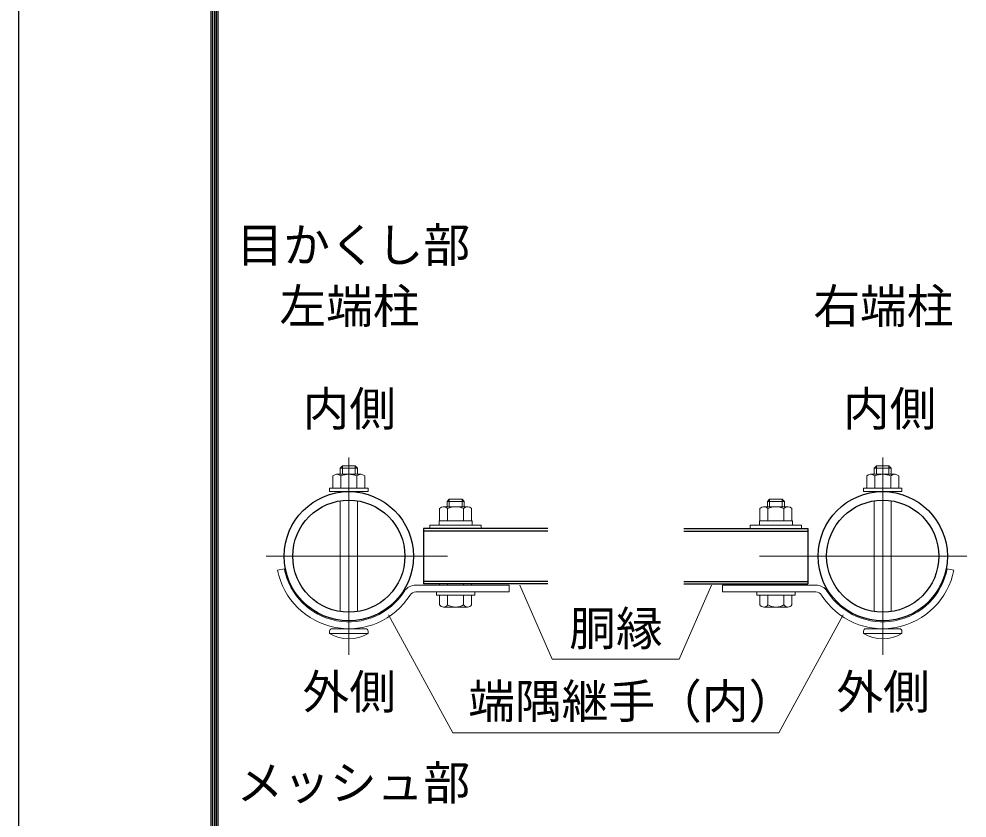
# Model space of a CAD drawing. Units: millimetres, scale not verified. Extents: x -4200 to 4200, y -2970 to 2970.
# Drawn here: x -4200 to -2868, y -1868 to -746 of the extents above; entities that cross this region are included whole.
import ezdxf
from ezdxf.enums import TextEntityAlignment as Align

# ---------------------------------------------------------------- set-up
doc = ezdxf.new("R2010")
doc.units = ezdxf.units.MM
doc.header["$LTSCALE"] = 10
doc.linetypes.add('USER1', pattern=[50.8, 31.75, -6.35, 6.35, -6.35])
for name, color, linetype, lineweight in [('0-1_D-STR1', 1, 'Continuous', 25), ('0-2_D-BMK', 2, 'USER1', 13), ('0-6_D-STR3', 3, 'Continuous', 13), ('0-A_D-STR-TXT', 7, 'Continuous', 13), ('0-E_D-TTL', 7, 'Continuous', 25)]:
    doc.layers.add(name, color=color, linetype=linetype, lineweight=lineweight)
doc.styles.add('ＭＳ ゴシック', font='')
doc.styles.get('ＭＳ ゴシック').set_extended_font_data('MS Gothic')

msp = doc.modelspace()

# ---------------------------------------------------------------- linework, layer by layer
at = {"layer": '0-1_D-STR1'}
for p, q in [((-3457.23, -1461.34), (-3631.67, -1461.34)), ((-3631.67, -1461.34), (-3631.67, -1539.34)), ((-3266.26, -1461.34), (-3091.83, -1461.34)), ((-3091.83, -1461.34), (-3091.83, -1539.34)), ((-3457.23, -1464.94), (-3631.67, -1464.94)), ((-3266.26, -1464.94), (-3091.83, -1464.94)), ((-3457.23, -1535.74), (-3631.67, -1535.74)), ((-3457.23, -1539.34), (-3631.67, -1539.34)), ((-3266.26, -1535.74), (-3091.83, -1535.74)), ((-3266.26, -1539.34), (-3091.83, -1539.34))]:
    msp.add_line(p, q, dxfattribs=at)
for centre, radius in [((-3736.67, -1500.34), 90.75), ((-2986.83, -1500.34), 90.75), ((-3736.67, -1500.34), 78.75), ((-2986.83, -1500.34), 78.75)]:
    msp.add_circle(centre, radius, dxfattribs=at)
at = {"layer": '0-2_D-BMK'}
for p, q in [((-3736.67, -1361.59), (-3736.67, -1639.09)), ((-2986.83, -1361.59), (-2986.83, -1639.09)), ((-3597.91, -1500.34), (-3852.92, -1500.34)), ((-2868.57, -1500.34), (-3160.08, -1500.34))]:
    msp.add_line(p, q, dxfattribs=at)
at = {"layer": '0-6_D-STR3'}
for p, q in [((-3748.67, -1376.53), (-3745.43, -1373.29)), ((-3748.67, -1376.53), (-3724.67, -1376.53)), ((-3748.67, -1376.53), (-3748.67, -1385.29)), ((-3745.43, -1385.29), (-3745.43, -1373.29)), ((-3745.43, -1373.29), (-3727.91, -1373.29)), ((-3727.91, -1385.29), (-3727.91, -1373.29)), ((-3724.67, -1376.53), (-3727.91, -1373.29)), ((-3724.67, -1376.53), (-3724.67, -1385.29)), ((-2998.83, -1376.53), (-2995.59, -1373.29)), ((-2974.83, -1376.53), (-2998.83, -1376.53)), ((-2998.83, -1376.53), (-2998.83, -1385.29)), ((-2995.59, -1385.29), (-2995.59, -1373.29)), ((-2978.07, -1373.29), (-2995.59, -1373.29)), ((-2978.07, -1385.29), (-2978.07, -1373.29)), ((-2974.83, -1376.53), (-2978.07, -1373.29)), ((-2974.83, -1376.53), (-2974.83, -1385.29)), ((-3759.17, -1404.79), (-3759.17, -1387.39)), ((-3719.33, -1385.29), (-3753.97, -1385.29)), ((-3747.92, -1404.79), (-3747.92, -1387.39)), ((-3725.42, -1404.79), (-3725.42, -1387.39)), ((-3714.17, -1404.79), (-3714.17, -1387.39)), ((-3009.33, -1404.79), (-3009.33, -1387.39)), ((-3004.16, -1385.29), (-2969.52, -1385.29)), ((-2998.08, -1404.79), (-2998.08, -1387.39)), ((-2975.58, -1404.79), (-2975.58, -1387.39)), ((-2964.33, -1404.79), (-2964.33, -1387.39)), ((-3763.67, -1404.79), (-3763.67, -1409.59)), ((-3709.67, -1409.59), (-3763.67, -1409.59)), ((-3759.77, -1404.79), (-3713.57, -1404.79)), ((-3714.17, -1404.79), (-3759.17, -1404.79)), ((-3013.83, -1409.59), (-2959.83, -1409.59)), ((-2963.73, -1404.79), (-3009.93, -1404.79)), ((-3009.33, -1404.79), (-2964.33, -1404.79)), ((-2959.83, -1404.79), (-2959.83, -1409.59)), ((-3748.67, -1422.51), (-3748.67, -1578.17)), ((-3724.67, -1422.51), (-3724.67, -1578.17)), ((-3598.67, -1431.04), (-3598.67, -1423.24)), ((-3577.67, -1420.24), (-3595.67, -1420.24)), ((-3595.67, -1431.04), (-3595.67, -1420.24)), ((-3577.67, -1431.04), (-3577.67, -1420.24)), ((-3574.67, -1423.24), (-3577.67, -1420.24)), ((-3574.67, -1431.04), (-3574.67, -1423.24)), ((-3148.83, -1423.24), (-3145.83, -1420.24)), ((-3148.83, -1431.04), (-3148.83, -1423.24)), ((-3145.83, -1431.04), (-3145.83, -1420.24)), ((-3145.83, -1420.24), (-3127.83, -1420.24)), ((-3127.83, -1431.04), (-3127.83, -1420.24)), ((-3124.83, -1431.04), (-3124.83, -1423.24)), ((-2998.83, -1422.51), (-2998.83, -1578.17)), ((-2974.83, -1422.51), (-2974.83, -1578.17)), ((-3609.17, -1450.54), (-3609.17, -1433.14)), ((-3569.33, -1431.04), (-3603.97, -1431.04)), ((-3597.92, -1450.54), (-3597.92, -1433.14)), ((-3575.42, -1450.54), (-3575.42, -1433.14)), ((-3564.17, -1450.54), (-3564.17, -1433.14)), ((-3159.33, -1450.54), (-3159.33, -1433.14)), ((-3154.16, -1431.04), (-3119.52, -1431.04)), ((-3148.08, -1450.54), (-3148.08, -1433.14)), ((-3125.58, -1450.54), (-3125.58, -1433.14)), ((-3114.33, -1450.54), (-3114.33, -1433.14)), ((-3609.77, -1450.54), (-3563.57, -1450.54)), ((-3609.77, -1456.54), (-3609.77, -1450.54)), ((-3564.17, -1450.54), (-3609.17, -1450.54)), ((-3563.57, -1456.54), (-3563.57, -1450.54)), ((-3113.73, -1450.54), (-3159.93, -1450.54)), ((-3159.93, -1456.54), (-3159.93, -1450.54)), ((-3159.33, -1450.54), (-3114.33, -1450.54)), ((-3113.73, -1456.54), (-3113.73, -1450.54)), ((-3622.67, -1456.54), (-3550.67, -1456.54)), ((-3622.67, -1461.34), (-3622.67, -1456.54)), ((-3622.67, -1461.34), (-3622.67, -1456.54)), ((-3622.67, -1461.34), (-3550.67, -1461.34)), ((-3550.67, -1461.34), (-3550.67, -1456.54)), ((-3550.67, -1461.34), (-3550.67, -1456.54)), ((-3172.83, -1456.54), (-3100.83, -1456.54)), ((-3172.83, -1461.34), (-3172.83, -1456.54)), ((-3172.83, -1461.34), (-3172.83, -1456.54)), ((-3172.83, -1461.34), (-3100.83, -1461.34)), ((-3100.83, -1461.34), (-3100.83, -1456.54)), ((-3100.83, -1461.34), (-3100.83, -1456.54)), ((-3827.23, -1517.87), (-3836.66, -1519.7)), ((-2896.26, -1517.87), (-2886.83, -1519.7)), ((-3642.55, -1540.84), (-3511.67, -1540.84)), ((-3609.17, -1540.84), (-3609.17, -1539.34)), ((-3564.17, -1540.84), (-3609.17, -1540.84)), ((-3597.92, -1540.84), (-3597.92, -1539.34)), ((-3575.42, -1540.84), (-3575.42, -1539.34)), ((-3564.17, -1540.84), (-3564.17, -1539.34)), ((-3511.67, -1550.44), (-3511.67, -1540.84)), ((-3211.83, -1550.44), (-3211.83, -1540.84)), ((-3080.94, -1540.84), (-3211.83, -1540.84)), ((-3159.33, -1540.84), (-3159.33, -1539.34)), ((-3159.33, -1540.84), (-3114.33, -1540.84)), ((-3148.08, -1540.84), (-3148.08, -1539.34)), ((-3125.58, -1540.84), (-3125.58, -1539.34)), ((-3114.33, -1540.84), (-3114.33, -1539.34)), ((-3642.55, -1550.44), (-3511.67, -1550.44)), ((-3559.67, -1555.24), (-3613.67, -1555.24)), ((-3609.17, -1568.5), (-3609.17, -1555.24)), ((-3564.17, -1555.24), (-3609.17, -1555.24)), ((-3597.94, -1568.5), (-3597.94, -1555.24)), ((-3575.39, -1568.5), (-3575.39, -1555.24)), ((-3564.17, -1568.5), (-3564.17, -1555.24)), ((-3559.67, -1550.44), (-3559.67, -1555.24)), ((-3080.94, -1550.44), (-3211.83, -1550.44)), ((-3163.83, -1550.44), (-3163.83, -1555.24)), ((-3163.83, -1555.24), (-3109.83, -1555.24)), ((-3159.33, -1568.5), (-3159.33, -1555.24)), ((-3159.33, -1555.24), (-3114.33, -1555.24)), ((-3148.1, -1568.5), (-3148.1, -1555.24)), ((-3125.55, -1568.5), (-3125.55, -1555.24)), ((-3114.33, -1568.5), (-3114.33, -1555.24)), ((-3569.78, -1571.74), (-3603.55, -1571.74)), ((-3153.71, -1571.74), (-3119.94, -1571.74)), ((-3763.67, -1608.79), (-3763.67, -1605.49)), ((-3763.67, -1608.79), (-3709.67, -1608.79)), ((-3760.67, -1602.19), (-3712.67, -1602.19)), ((-3760.37, -1602.19), (-3712.97, -1602.19)), ((-3709.67, -1608.79), (-3709.67, -1605.49)), ((-3013.83, -1608.79), (-3013.83, -1605.49)), ((-2959.83, -1608.79), (-3013.83, -1608.79)), ((-2962.83, -1602.19), (-3010.83, -1602.19)), ((-2963.13, -1602.19), (-3010.53, -1602.19)), ((-2959.83, -1608.79), (-2959.83, -1605.49))]:
    msp.add_line(p, q, dxfattribs=at)
for points in [[(-3763.67, -1404.79), (-3709.67, -1404.79), (-3709.67, -1409.59)], [(-2959.83, -1404.79), (-3013.83, -1404.79), (-3013.83, -1409.59)], [(-3574.67, -1423.24), (-3598.67, -1423.24), (-3595.67, -1420.24)], [(-3148.83, -1423.24), (-3124.83, -1423.24), (-3127.83, -1420.24)], [(-3559.67, -1550.44), (-3613.67, -1550.44), (-3613.67, -1555.24)], [(-3163.83, -1550.44), (-3109.83, -1550.44), (-3109.83, -1555.24)]]:
    msp.add_lwpolyline(points, dxfattribs=at)
for centre, radius, start, end in [((-3753.54, -1393.83), 8.55, 48.86505, 131.13495), ((-3736.67, -1416.47), 31.18, 68.85295, 111.14705), ((-3719.79, -1393.82), 8.55, 48.83491, 131.16509), ((-3003.7, -1393.82), 8.55, 48.83491, 131.16509), ((-2986.83, -1416.47), 31.18, 68.85295, 111.14705), ((-2969.95, -1393.83), 8.55, 48.86505, 131.13495), ((-3603.54, -1439.58), 8.55, 48.86505, 131.13495), ((-3586.67, -1462.22), 31.18, 68.85295, 111.14705), ((-3569.79, -1439.57), 8.55, 48.83491, 131.16509), ((-3153.7, -1439.57), 8.55, 48.83491, 131.16509), ((-3136.83, -1462.22), 31.18, 68.85295, 111.14705), ((-3119.95, -1439.58), 8.55, 48.86505, 131.13495), ((-3736.67, -1500.34), 92.25, 190.95712, 327.61089), ((-2986.83, -1500.34), 92.25, 212.38911, 349.04288), ((-3736.67, -1500.34), 101.85, 190.95712, 327.61089), ((-2986.83, -1500.34), 101.85, 212.38911, 349.04288), ((-3642.55, -1560.04), 19.2, 90, 147.61089), ((-3080.94, -1560.04), 19.2, 32.38911, 90), ((-3642.55, -1560.04), 9.6, 90, 147.61089), ((-3080.94, -1560.04), 9.6, 32.38911, 90), ((-3603.55, -1565.26), 6.48, 210, 330), ((-3586.67, -1550.5), 21.24, 237.93138, 302.06862), ((-3569.78, -1565.26), 6.48, 210, 330), ((-3153.71, -1565.26), 6.48, 210, 330), ((-3136.83, -1550.5), 21.24, 237.93138, 302.06862), ((-3119.94, -1565.26), 6.48, 210, 330), ((-3760.37, -1605.49), 3.3, 90, 180), ((-3736.67, -1565.96), 50.63, 237.77316, 302.22684), ((-3712.97, -1605.49), 3.3, 0, 90), ((-3010.53, -1605.49), 3.3, 90, 180), ((-2986.83, -1565.96), 50.63, 237.77316, 302.22684), ((-2963.13, -1605.49), 3.3, 0, 90)]:
    msp.add_arc(centre, radius, start, end, dxfattribs=at)
at = {"layer": '0-A_D-STR-TXT'}
for p, q in [((-3450.87, -1645.03), (-3496.35, -1541.17)), ((-3272.62, -1645.03), (-3227.15, -1541.17)), ((-3590.68, -1748.32), (-3681.08, -1582.46)), ((-3132.81, -1748.32), (-3042.41, -1582.46)), ((-3450.87, -1645.03), (-3272.62, -1645.03)), ((-3132.81, -1748.32), (-3590.68, -1748.32))]:
    msp.add_line(p, q, dxfattribs=at)
at = {"layer": '0-E_D-TTL', "color": 2}
msp.add_lwpolyline([(-4199.93, 2969.97), (4200.07, 2969.97), (4200.07, -2970.03), (-4199.93, -2970.03)], close=True, dxfattribs=at)
at = {"layer": '0-E_D-TTL'}
for points in [[(-3929.93, 2749.97), (3930.07, 2749.97), (3930.07, -2750.03), (-3929.93, -2750.03)], [(-3927.43, 2747.47), (3927.57, 2747.47), (3927.57, -2747.53), (-3927.43, -2747.53)], [(-3924.93, 2744.97), (3925.07, 2744.97), (3925.07, -2745.03), (-3924.93, -2745.03)], [(-3922.43, 2742.47), (3922.57, 2742.47), (3922.57, -2742.53), (-3922.43, -2742.53)], [(-3919.93, 2739.97), (3920.07, 2739.97), (3920.07, -2740.03), (-3919.93, -2740.03)]]:
    msp.add_lwpolyline(points, close=True, dxfattribs=at)

# ---------------------------------------------------------------- texts
at = {"layer": '0-A_D-STR-TXT', "style": 'ＭＳ ゴシック'}
for s, p in [('目かくし部', (-3894.3, -1101.63)), ('左端柱', (-3834.13, -1187.38)), ('右端柱', (-3084.29, -1187.38)), ('内側', (-3801.64, -1331.74)), ('内側', (-3042.72, -1331.74)), ('胴縁', (-3427.1, -1640.2)), ('外側', (-3801.64, -1729.27)), ('外側', (-3051.8, -1729.27)), ('端隅継手（内）', (-3568.92, -1742.56)), ('メッシュ部', (-3894.3, -1857.07))]:
    msp.add_text(s, height=48.09, dxfattribs=at).set_placement(p, align=Align.BOTTOM_LEFT)

doc.saveas('drawing.dxf')
